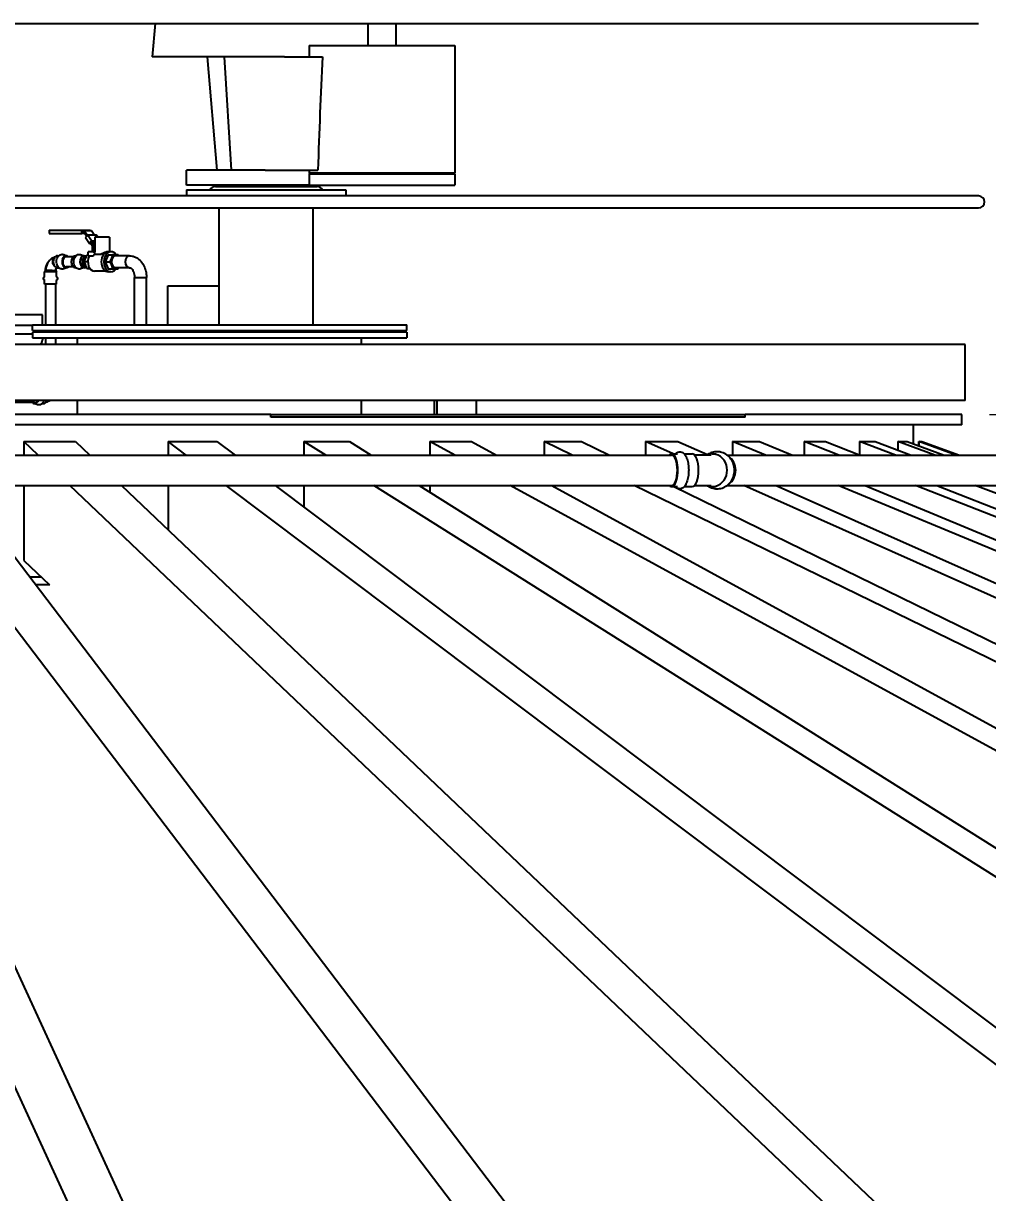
# Model space of a CAD drawing. Header units: millimetres. Extents: x 0 to 118900, y 0 to 84100.
# Drawn here: x 56109 to 57834, y 76934 to 79026 of the extents above; entities that cross this region are included whole.
import ezdxf

# ---------------------------------------------------------------- set-up
doc = ezdxf.new("R2010")
doc.units = ezdxf.units.MM
doc.header["$LTSCALE"] = 100
doc.layers.add('Dimension', color=7, linetype='Continuous', lineweight=18)
doc.layers.add('Visible', color=7, linetype='Continuous', lineweight=25)
doc.styles.add('Title', font='arial.ttf')
doc.dimstyles.new('Default - Method 2b', dxfattribs={"dimscale": 100, "dimtxt": 3, "dimasz": 2.5, "dimexe": 3, "dimexo": 0.5, "dimgap": 0.7, "dimtad": 0, "dimtoh": 1, "dimdec": 1, "dimrnd": 1e-08, "dimtxsty": 'Title', "dimcen": 0.09, "dimdle": 10, "dimclrd": 256, "dimclre": 256, "dimclrt": 7, "dimadec": 0, "dimazin": 2, "dimtfac": 0.833333, "dimtdec": 1, "dimtmove": 0, "dimatfit": 3, "dimfxl": 1, "dimtolj": 1, "dimlwd": -1, "dimlwe": -1, "dimarcsym": 0})

# ---------------------------------------------------------------- blocks, each defined once
blk = doc.blocks.new('*D27')
at = {"layer": 'Defpoints', "color": 0, "transparency": 16777216}
for p in [(57787.9, 78326.2), (69937.9, 78326.2), (67437.9, 52699.7)]:
    blk.add_point(p, dxfattribs=at)
at = {"layer": 'Dimension', "transparency": 16777216}
for p, q in [((57837.9, 78326.2), (70237.9, 78326.2)), ((69937.9, 78076.2), (69937.9, 66150)), ((69937.9, 52949.7), (69937.9, 64875.9)), ((67487.9, 52699.7), (70237.9, 52699.7))]:
    blk.add_line(p, q, dxfattribs=at)
for points in [[(69896.2, 78076.2), (69979.6, 78076.2), (69937.9, 78326.2)], [(69896.2, 52949.7), (69979.6, 52949.7), (69937.9, 52699.7)]]:
    blk.add_solid(points, dxfattribs=at)
at = {"layer": 'Dimension', "color": 7, "transparency": 16777216, "insert": (70091.1, 64945.9), "char_height": 300, "attachment_point": 7, "rotation": 90, "style": 'Title'}
blk.add_mtext('\\A1;25627', dxfattribs=at)

msp = doc.modelspace()

# ---------------------------------------------------------------- linework, layer by layer
at = {"layer": 'Visible'}
for p, q in [((52615.8, 79025.55), (57818.06, 79025.55)), ((56344.93, 79025.55), (56339.7, 78965.7)), ((56725.63, 79025.55), (56725.63, 78985.7)), ((56775.63, 79025.55), (56775.63, 78985.7)), ((56620.38, 78985.7), (56880.88, 78985.7)), ((56620.38, 78985.7), (56620.38, 78965.7)), ((56880.88, 78985.7), (56880.88, 78758.2)), ((56576.21, 78965.7), (56339.7, 78965.7)), ((56456.2, 78763.2), (56438.48, 78965.7)), ((56481.8, 78763.2), (56469.27, 78965.7)), ((56576.21, 78965.7), (56644.21, 78965.7)), ((56541.85, 78763.2), (56401.2, 78763.2)), ((56401.2, 78736.2), (56401.2, 78763.2)), ((56541.85, 78763.2), (56636.02, 78763.2)), ((56620.38, 78763.2), (56620.38, 78758.2)), ((56620.38, 78758.2), (56880.88, 78758.2)), ((56622.38, 78757.2), (56620.38, 78758.2)), ((56622.38, 78757.2), (56620.38, 78756.2)), ((56620.38, 78756.2), (56880.88, 78756.2)), ((56620.38, 78756.2), (56620.38, 78736.2)), ((56622.38, 78757.2), (56878.88, 78757.2)), ((56878.88, 78757.2), (56880.88, 78758.2)), ((56878.88, 78757.2), (56880.88, 78756.2)), ((56880.88, 78756.2), (56880.88, 78736.2)), ((56620.38, 78736.2), (56401.2, 78736.2)), ((56401.2, 78727.7), (56686.2, 78727.7)), ((56401.2, 78727.7), (56401.2, 78718.2)), ((56452.7, 78733.7), (56634.7, 78733.7)), ((56620.38, 78736.2), (56880.88, 78736.2)), ((56686.2, 78727.7), (56686.2, 78718.2)), ((57818.06, 78716.85), (52615.8, 78716.85)), ((52615.8, 78695.55), (57818.06, 78695.55)), ((56459.55, 78486.2), (56459.55, 78695.55)), ((56627.85, 78486.2), (56627.85, 78695.55)), ((56155.66, 78655.8), (56213.99, 78655.8)), ((56155.66, 78655.8), (56155.66, 78649.8)), ((56155.66, 78649.8), (56213.99, 78649.8)), ((56213.99, 78649.8), (56213.99, 78655.8)), ((56213.99, 78655.8), (56228.85, 78655.8)), ((56218.4, 78649.8), (56213.99, 78649.8)), ((56218.22, 78654.3), (56215.05, 78654.3)), ((56215.05, 78651.3), (56215.05, 78654.3)), ((56217.34, 78651.3), (56215.05, 78651.3)), ((56222.03, 78644.66), (56217.34, 78651.3)), ((56230.95, 78654.3), (56218.22, 78654.3)), ((56223.53, 78646.78), (56218.22, 78654.3)), ((56220.33, 78642.25), (56223.83, 78647.2)), ((56220.33, 78642.25), (56227.83, 78631.64)), ((56231.32, 78636.59), (56223.83, 78647.2)), ((56223.83, 78647.2), (56239.39, 78647.2)), ((56228.85, 78654.3), (56228.85, 78655.8)), ((56235.97, 78647.2), (56230.95, 78654.3)), ((56263.04, 78643.2), (56237.04, 78643.2)), ((56237.04, 78643.2), (56237.04, 78617.2)), ((56242.22, 78643.2), (56239.39, 78647.2)), ((56263.04, 78643.2), (56263.04, 78617.2)), ((56231.32, 78636.59), (56227.83, 78631.64)), ((56227.83, 78631.64), (56229.95, 78631.64)), ((56230.61, 78632.58), (56229.95, 78631.64)), ((56229.95, 78631.64), (56232.25, 78628.38)), ((56230.24, 78633.05), (56231.74, 78635.17)), ((56231.32, 78636.59), (56237.04, 78636.59)), ((56237.04, 78635.17), (56231.74, 78635.17)), ((56232.01, 78631.55), (56233.66, 78629.21)), ((56232.25, 78628.38), (56232.25, 78619.39)), ((56232.25, 78619.39), (56233.66, 78619.39)), ((56237.04, 78634.3), (56233.24, 78634.3)), ((56237.04, 78631.3), (56233.24, 78631.3)), ((56233.66, 78629.21), (56233.66, 78619.39)), ((56237.04, 78629.21), (56233.66, 78629.21)), ((56237.04, 78619.39), (56233.66, 78619.39)), ((56164.51, 78606.57), (56166.32, 78608.23)), ((56170.44, 78609.95), (56172.76, 78609.95)), ((56181.26, 78609.95), (56185.99, 78609.95)), ((56198.23, 78608.2), (56185.99, 78608.2)), ((56203.44, 78609.95), (56202.39, 78609.95)), ((56217.94, 78609.95), (56211.94, 78609.95)), ((56217.49, 78605.62), (56220.32, 78605.62)), ((56221.51, 78607.72), (56218.68, 78607.72)), ((56224.65, 78599.2), (56218.77, 78599.2)), ((56225.23, 78611.7), (56223.88, 78611.7)), ((56234.2, 78617.2), (56225.23, 78617.2)), ((56225.23, 78609.2), (56225.23, 78617.2)), ((56234.2, 78609.2), (56225.23, 78609.2)), ((56234.2, 78617.2), (56237.08, 78617.2)), ((56234.2, 78609.2), (56234.37, 78609.2)), ((56237.08, 78613), (56237.08, 78617.2)), ((56237.1, 78612.88), (56248.7, 78612.88)), ((56260.77, 78611.7), (56255.66, 78599.2)), ((56255.66, 78599.2), (56260.77, 78586.7)), ((56255.66, 78599.2), (56263.35, 78599.2)), ((56260.77, 78611.7), (56268.46, 78611.7)), ((56265.87, 78617.2), (56261.35, 78617.2)), ((56299.09, 78609.85), (56274.35, 78609.85)), ((56148.9, 78584.77), (56146.97, 78581.2)), ((56168.47, 78581.2), (56146.97, 78581.2)), ((56146.97, 78572.7), (56146.97, 78581.2)), ((56164.98, 78591.39), (56166.32, 78590.16)), ((56166.96, 78583.98), (56168.47, 78581.2)), ((56168.47, 78572.7), (56168.47, 78581.2)), ((56170.44, 78588.45), (56172.76, 78588.45)), ((56181.26, 78588.45), (56185.99, 78588.45)), ((56198.23, 78590.2), (56185.99, 78590.2)), ((56203.44, 78588.45), (56202.39, 78588.45)), ((56217.94, 78588.45), (56211.94, 78588.45)), ((56219.28, 78596.14), (56216.45, 78596.14)), ((56217.14, 78593.63), (56219.97, 78593.63)), ((56223.3, 78587.62), (56222.43, 78587.62)), ((56228.53, 78586.7), (56223.88, 78586.7)), ((56257.16, 78582.2), (56236.68, 78582.2)), ((56260.77, 78586.7), (56268.46, 78586.7)), ((56265.87, 78581.2), (56261.35, 78581.2)), ((56299.09, 78588.55), (56274.35, 78588.55)), ((56146.97, 78559.2), (56146.97, 78565.9)), ((56168.47, 78559.2), (56146.97, 78559.2)), ((56148.72, 78559.2), (56148.72, 78486.2)), ((56166.72, 78559.2), (56166.72, 78486.2)), ((56168.47, 78559.2), (56168.47, 78565.9)), ((56308.24, 78571.2), (56329.54, 78571.2)), ((56308.24, 78486.2), (56308.24, 78571.2)), ((56308.24, 78571.2), (56329.54, 78571.2)), ((56329.54, 78486.2), (56329.54, 78571.2)), ((56367.79, 78556.2), (56459.55, 78556.2)), ((56367.79, 78486.2), (56367.79, 78556.2)), ((56143.32, 78504.2), (55858.32, 78504.2)), ((56143.32, 78486.2), (56143.32, 78504.2)), ((56125.28, 78485.2), (55858.32, 78485.2)), ((56125.28, 78486.2), (56795.28, 78486.2)), ((56125.28, 78476.2), (56125.28, 78486.2)), ((56125.28, 78476.2), (56795.28, 78476.2)), ((56795.28, 78473.2), (56125.28, 78473.2)), ((56125.28, 78473.2), (56125.28, 78463.2)), ((56148.72, 78476.2), (56148.72, 78473.2)), ((56166.72, 78476.2), (56166.72, 78473.2)), ((56167.78, 78476.2), (56167.78, 78473.2)), ((56752.78, 78476.2), (56752.78, 78473.2)), ((56795.28, 78476.2), (56795.28, 78486.2)), ((56795.28, 78473.2), (56795.28, 78463.2)), ((55858.32, 78470.2), (56125.28, 78470.2)), ((56125.28, 78463.2), (56795.28, 78463.2)), ((56143.32, 78463.2), (56143.32, 78459.2)), ((56148.72, 78463.2), (56148.72, 78451.2)), ((56166.72, 78463.2), (56166.72, 78451.2)), ((56206.28, 78451.2), (56206.28, 78463.2)), ((56714.28, 78451.2), (56714.28, 78463.2)), ((57793.91, 78451.2), (52650.13, 78451.2)), ((57793.91, 78351.2), (57793.91, 78451.2)), ((57793.91, 78351.2), (52635.01, 78351.2)), ((56129.43, 78347.2), (55942.6, 78347.2)), ((56150.92, 78348.81), (56149.1, 78347.16)), ((56206.28, 78326.2), (56206.28, 78351.2)), ((56714.28, 78326.2), (56714.28, 78351.2)), ((56844.8, 78326.2), (56844.8, 78351.2)), ((56849.04, 78351.2), (56849.04, 78326.2)), ((56919.78, 78326.2), (56919.78, 78351.2)), ((56551.77, 78326.2), (52959.58, 78326.2)), ((56129.43, 78345.45), (56134.16, 78345.45)), ((56142.66, 78345.45), (56144.99, 78345.45)), ((56551.77, 78326.2), (57400.58, 78326.2)), ((56551.77, 78321.2), (56551.77, 78326.2)), ((56551.77, 78321.2), (56551.77, 78326.2)), ((57400.58, 78321.2), (57400.58, 78326.2)), ((57400.58, 78321.2), (57400.58, 78326.2)), ((57787.91, 78326.2), (57400.58, 78326.2)), ((57787.91, 78307.2), (57787.91, 78326.2)), ((57787.91, 78307.2), (52968.04, 78307.2)), ((57400.58, 78321.2), (56551.77, 78321.2)), ((57400.58, 78321.2), (56551.77, 78321.2)), ((57701.91, 78273.42), (57701.91, 78307.2)), ((56110.02, 78277.61), (56202.4, 78277.61)), ((56135.69, 78253.2), (56110.02, 78277.61)), ((56110.02, 78277.61), (56110.02, 78253.2)), ((56202.4, 78277.61), (56228.08, 78253.2)), ((56368.06, 78277.61), (56455.58, 78277.61)), ((56400.52, 78253.2), (56368.06, 78277.61)), ((56368.06, 78277.61), (56368.06, 78253.2)), ((56455.58, 78277.61), (56488.04, 78253.2)), ((56611.27, 78277.61), (56692.82, 78277.61)), ((56650.09, 78253.2), (56611.27, 78277.61)), ((56611.27, 78277.61), (56611.27, 78253.2)), ((56692.82, 78277.61), (56731.65, 78253.2)), ((56836.58, 78277.61), (56911.14, 78277.61)), ((56881.28, 78253.2), (56836.58, 78277.61)), ((56836.58, 78277.61), (56836.58, 78253.2)), ((56911.14, 78277.61), (56955.84, 78253.2)), ((57041.15, 78277.61), (57107.78, 78277.61)), ((57091.17, 78253.2), (57041.15, 78277.61)), ((57041.15, 78277.61), (57041.15, 78253.2)), ((57107.78, 78277.61), (57157.8, 78253.2)), ((57222.42, 78277.61), (57280.28, 78277.61)), ((57271.98, 78255.5), (57222.42, 78277.61)), ((57222.42, 78277.61), (57222.42, 78253.2)), ((57280.28, 78277.61), (57332.99, 78254.09)), ((57378.1, 78277.61), (57426.47, 78277.61)), ((57436.82, 78253.2), (57378.1, 78277.61)), ((57378.1, 78277.61), (57378.1, 78253.2)), ((57426.47, 78277.61), (57485.18, 78253.2)), ((57506.24, 78277.61), (57544.5, 78277.61)), ((57568.22, 78253.2), (57506.24, 78277.61)), ((57506.24, 78277.61), (57506.24, 78253.2)), ((57544.5, 78277.61), (57606.48, 78253.2)), ((57605.22, 78277.61), (57632.9, 78277.61)), ((57669.69, 78253.2), (57605.22, 78277.61)), ((57605.22, 78277.61), (57605.22, 78253.69)), ((57632.9, 78277.61), (57697.37, 78253.2)), ((57673.81, 78277.61), (57690.56, 78277.61)), ((57739.95, 78253.2), (57673.81, 78277.61)), ((57673.81, 78277.61), (57673.81, 78262.12)), ((57690.56, 78277.61), (57756.7, 78253.2)), ((57711.12, 78270.02), (57711.12, 78277.61)), ((57711.14, 78277.61), (57711.12, 78277.61)), ((57711.14, 78277.61), (57716.74, 78277.61)), ((57778.12, 78253.2), (57711.14, 78277.61)), ((57711.14, 78277.61), (57711.14, 78270.02)), ((57716.74, 78277.61), (57783.72, 78253.2)), ((55254.16, 78253.2), (57269.04, 78253.2)), ((57269.04, 78255.5), (57279.48, 78255.5)), ((57291.72, 78255.5), (57305.99, 78255.5)), ((57312.14, 78252.33), (57308.76, 78254.59)), ((57339.69, 78253.2), (57310.85, 78253.2)), ((57341.27, 78255.5), (57348.58, 78255.5)), ((57368.48, 78253.2), (57875.2, 78253.2)), ((55254.16, 78199.2), (57269.04, 78199.2)), ((57140.87, 74849.01), (55598.62, 78199.2)), ((55697.21, 78199.2), (57239.46, 74849.01)), ((58448.59, 74849.01), (55900.03, 78199.2)), ((55996.12, 78199.2), (58544.68, 74849.01)), ((56110.02, 78199.2), (56110.02, 78064.78)), ((59715.3, 74849.01), (56192.48, 78199.2)), ((56284.86, 78199.2), (59807.69, 74849.01)), ((56368.06, 78199.2), (56368.06, 78120.07)), ((60925.08, 74849.01), (56472.29, 78199.2)), ((56559.81, 78199.2), (61012.6, 74849.01)), ((56611.27, 78199.2), (56611.27, 78160.48)), ((62062.71, 74849.01), (56735.95, 78199.2)), ((56817.51, 78199.2), (62144.27, 74849.01)), ((56836.58, 78199.2), (56836.58, 78187.2)), ((63113.89, 74849.01), (56980.15, 78199.2)), ((57054.71, 78199.2), (63188.45, 74849.01)), ((64065.39, 74849.01), (57201.8, 78199.2)), ((57269.04, 78196.9), (57279.48, 78196.9)), ((57273.15, 78196.9), (64132.02, 74849.01)), ((57291.72, 78196.9), (57305.99, 78196.9)), ((57312.14, 78200.06), (57308.76, 78197.8)), ((57310.85, 78199.2), (57339.69, 78199.2)), ((57341.27, 78196.9), (57348.58, 78196.9)), ((57368.48, 78199.2), (57875.2, 78199.2)), ((64905.26, 74849.01), (57398.14, 78199.2)), ((57456, 78199.2), (64963.12, 74849.01)), ((65622.92, 74849.01), (57566.67, 78199.2)), ((57615.04, 78199.2), (65671.29, 74849.01)), ((66209.35, 74849.01), (57705.29, 78199.2)), ((57743.56, 78199.2), (66247.62, 74849.01)), ((59894.02, 77410.69), (57812.26, 78199.2)), ((56110.02, 78064.78), (56155.84, 78021.2)), ((56141.12, 78035.2), (56120.88, 78035.2)), ((56156.37, 78021.2), (56131.53, 78021.2))]:
    msp.add_line(p, q, dxfattribs=at)
for centre, radius, start, end in [((56452.7, 78722.7), 11, 90, 152.96431), ((56634.7, 78722.7), 11, 27.03569, 90), ((56413.2, 78718.2), 12, 180, 186.45945), ((56674.2, 78718.2), 12, 353.54055, 0), ((57818.06, 78706.2), 10.65, 270, 90), ((56147.78, 78569.3), 3.31, 107.34635, 252.65365), ((56146.72, 78572.7), 0.25, 287.34635, 0), ((56146.72, 78565.9), 0.25, 0, 72.65365), ((56168.72, 78572.7), 0.25, 180, 252.65365), ((56168.72, 78565.9), 0.25, 107.34635, 180), ((56167.66, 78569.3), 3.31, 287.34635, 72.65365), ((56134.32, 78459.2), 9, 297.26604, 0)]:
    msp.add_arc(centre, radius, start, end, dxfattribs=at)
for centre, major_axis, ratio, start_param, end_param in [((56233.24, 78637.3), (0, -6), 0.7068743, 5.4977871, 6.2831853), ((56233.24, 78637.3), (0, -3), 0.7068743, 5.4977871, 6.2831853), ((56265.87, 78599.2), (0, -18), 0.7073392, 2.3384438, 7.0863341), ((56170.44, 78599.2), (0, 10.75), 0.7073392, 0, 3.1415927), ((56185.99, 78599.2), (0, 10.75), 0.7073392, 5.7045492, 10.0034141), ((56185.99, 78599.2), (0, -9), 0.7073392, 3.1415927, 6.2831853), ((56202.39, 78599.2), (0, -10.75), 0.7073392, 3.1415927, 6.2831853), ((56217.94, 78599.2), (0, -10.75), 0.7073392, 2.7691755, 6.6381024), ((56220.56, 78599.2), (0, -9), 0.7073392, 3.4160613, 6.0843509), ((56224.66, 78599.2), (0, 12), 0.7073392, 0.780922, 1.0058439), ((56227.49, 78599.2), (0, -12), 0.7073392, 3.9225147, 4.1474365), ((56236.68, 78599.2), (0, -17), 0.7073392, 4.0835141, 6.2831853), ((56244.1, 78599.2), (0, 17), 0.7073392, 0.6231907, 0.9419214), ((56252.8, 78612.55), (-15.76, 1.15), 0.4170212, 0.1053073, 0.1231741), ((56261.35, 78599.2), (0, -18), 0.7073392, 3.1415927, 6.2831853), ((56274.35, 78599.2), (0, 12.5), 0.7073392, 1.0471976, 2.0943951), ((56274.35, 78599.2), (0, 12.5), 0.7073392, 0, 1.0471976), ((56274.35, 78599.2), (0, -10.65), 0.7073392, 3.1415927, 6.2831853), ((56274.35, 78599.2), (0, 12.5), 0.7073392, 5.7321826, 6.2831853), ((56299.09, 78599.2), (0, 10.65), 0.7073392, 0, 3.1415927), ((56299.09, 78599.2), (0, -10.65), 0.7073392, 3.1415927, 6.2831853), ((56224.66, 78599.2), (0, 12), 0.7073392, 1.8281196, 2.0530414), ((56227.49, 78599.2), (0, -12), 0.7073392, 4.9697122, 5.1946341), ((56224.66, 78599.2), (0, -12), 0.7073392, 6.0169098, 6.1446987), ((56274.35, 78599.2), (0, -12.5), 0.7073392, 5.2359878, 6.2831853), ((56274.35, 78599.2), (0, -12.5), 0.7073392, 0, 0.5510027), ((56129.43, 78356.2), (0, -10.75), 0.7068743, 5.7045492, 7.3702157), ((56129.43, 78356.2), (0, -9), 0.7068743, 0, 0.9817654), ((56144.99, 78356.2), (0, -10.75), 0.7068743, 0, 1.0870304), ((57269.04, 78226.2), (0, 29.3), 0.3826834, 2.7427259, 6.6820521), ((57269.04, 78226.2), (0, 27), 0.3826834, 3.1415927, 6.2831853), ((57305.99, 78226.2), (0, 29.3), 0.3826834, 3.1415927, 6.2831853), ((57341.27, 78226.2), (0, 29.3), 0.9238795, 2.7427259, 6.6820521), ((57356.58, 78226.2), (0, -29.3), 0.9238795, 0.5702566, 2.571336)]:
    msp.add_ellipse(centre, major_axis=major_axis, ratio=ratio, start_param=start_param, end_param=end_param, dxfattribs=at)
for points, knots in [([(56644.21, 78965.7), (56642.71, 78932.03), (56641.28, 78898.39), (56638.54, 78830.87), (56637.25, 78797.05), (56636.02, 78763.2)], [0, 0, 0, 0, 10.1293511, 10.1293511, 20.3139178, 20.3139178, 20.3139178, 20.3139178]), ([(56148.9, 78584.77), (56149.12, 78586.84), (56149.53, 78588.89), (56150.73, 78592.86), (56151.52, 78594.78), (56153.51, 78598.4), (56154.71, 78600.09), (56157.52, 78603.14), (56159.15, 78604.49), (56162.39, 78606.4), (56163.93, 78607.07), (56165.54, 78607.52)], [3.2884939, 3.2884939, 3.2884939, 3.2884939, 3.5457234, 3.5457234, 3.8029529, 3.8029529, 4.0601825, 4.0601825, 4.317412, 4.317412, 4.5168423, 4.5168423, 4.5168423, 4.5168423]), ([(56165.54, 78607.52), (56165.08, 78607.39), (56164.62, 78607.24), (56162.07, 78606.31), (56160.14, 78605.18), (56156.52, 78602.24), (56154.89, 78600.37), (56152.18, 78596.21), (56151.11, 78593.91), (56149.62, 78589.33), (56149.14, 78587.06), (56148.9, 78584.77)], [0.1955466, 0.1955466, 0.1955466, 0.1955466, 0.2529157, 0.2529157, 0.5203535, 0.5203535, 0.8253728, 0.8253728, 1.1395321, 1.1395321, 1.4238951, 1.4238951, 1.4238951, 1.4238951]), ([(56164.98, 78591.39), (56164.44, 78591.88), (56163.95, 78592.47), (56162.97, 78594.02), (56162.53, 78595.03), (56161.94, 78597.17), (56161.79, 78598.28), (56161.78, 78600.52), (56161.93, 78601.62), (56162.51, 78603.67), (56162.94, 78604.61), (56163.8, 78605.85), (56164.14, 78606.24), (56164.51, 78606.57)], [-2.3097801, -2.3097801, -2.3097801, -2.3097801, -2.048021, -2.048021, -1.7075808, -1.7075808, -1.3724739, -1.3724739, -1.0355417, -1.0355417, -0.6944712, -0.6944712, -0.5034433, -0.5034433, -0.5034433, -0.5034433]), ([(56184.95, 78588.45), (56184.8, 78588.31), (56184.64, 78588.17), (56183.55, 78587.28), (56182.48, 78586.68), (56180.31, 78586.01), (56179.23, 78585.89), (56177.13, 78586.06), (56176.13, 78586.34), (56174.2, 78587.26), (56173.3, 78587.91), (56171.62, 78589.56), (56170.88, 78590.58), (56169.65, 78592.91), (56169.19, 78594.23), (56168.59, 78596.99), (56168.47, 78598.44), (56168.58, 78601.31), (56168.82, 78602.74), (56169.64, 78605.45), (56170.23, 78606.73), (56171.74, 78608.97), (56172.64, 78609.95), (56174.65, 78611.41), (56175.74, 78611.93), (56177.91, 78612.46), (56178.98, 78612.51), (56181.05, 78612.22), (56182.05, 78611.88), (56183.68, 78610.99), (56184.35, 78610.5), (56184.95, 78609.95)], [0.9917348, 0.9917348, 0.9917348, 0.9917348, 1.0452272, 1.0452272, 1.355929, 1.355929, 1.629786, 1.629786, 1.8945079, 1.8945079, 2.179676, 2.179676, 2.5003693, 2.5003693, 2.845589, 2.845589, 3.1970103, 3.1970103, 3.5487731, 3.5487731, 3.8994286, 3.8994286, 4.2385075, 4.2385075, 4.5426085, 4.5426085, 4.8128465, 4.8128465, 5.0790335, 5.0790335, 5.2914505, 5.2914505, 5.2914505, 5.2914505]), ([(56215.63, 78588.45), (56215.4, 78588.23), (56215.16, 78588.03), (56213.96, 78587.11), (56212.89, 78586.56), (56210.71, 78585.96), (56209.64, 78585.88), (56207.55, 78586.12), (56206.55, 78586.43), (56204.64, 78587.41), (56203.75, 78588.09), (56202.11, 78589.8), (56201.39, 78590.86), (56200.2, 78593.24), (56199.77, 78594.57), (56199.23, 78597.36), (56199.14, 78598.81), (56199.31, 78601.68), (56199.58, 78603.1), (56200.32, 78605.36), (56200.71, 78606.24), (56201.18, 78607.06)], [3.455914, 3.455914, 3.455914, 3.455914, 3.5372986, 3.5372986, 3.8444613, 3.8444613, 4.1162736, 4.1162736, 4.3816913, 4.3816913, 4.6696036, 4.6696036, 4.9931424, 4.9931424, 5.3394482, 5.3394482, 5.6909758, 5.6909758, 6.0427329, 6.0427329, 6.2831853, 6.2831853, 6.2831853, 6.2831853]), ([(56201.18, 78607.06), (56201.85, 78608.24), (56202.69, 78609.3), (56204.61, 78610.97), (56205.67, 78611.6), (56207.84, 78612.34), (56208.92, 78612.49), (56211.03, 78612.37), (56212.04, 78612.12), (56213.95, 78611.27), (56214.85, 78610.67), (56215.63, 78609.95)], [0, 0, 0, 0, 0.3436227, 0.3436227, 0.6573296, 0.6573296, 0.9331264, 0.9331264, 1.1974239, 1.1974239, 1.4724445, 1.4724445, 1.4724445, 1.4724445]), ([(56256.53, 78615.86), (56256, 78615.74), (56255.46, 78615.59), (56253.29, 78614.92), (56251.59, 78614.2), (56249.59, 78613.3), (56249.15, 78613.09), (56248.7, 78612.88)], [-1.74509898, -1.74509898, -1.74509898, -1.74509898, -1.56631915, -1.56631915, -1.0524854, -1.0524854, -0.90819071, -0.90819071, -0.90819071, -0.90819071]), ([(56299.09, 78609.85), (56302.12, 78609.85), (56305.13, 78609.28), (56310.9, 78607.1), (56313.63, 78605.46), (56318.74, 78601.17), (56321.04, 78598.44), (56324.84, 78592.37), (56326.33, 78589.03), (56328.5, 78582.01), (56329.16, 78578.34), (56329.5, 78573.49), (56329.54, 78572.34), (56329.54, 78571.2)], [3.1415927, 3.1415927, 3.1415927, 3.1415927, 3.4017528, 3.4017528, 3.6766074, 3.6766074, 3.9871313, 3.9871313, 4.3012906, 4.3012906, 4.6154499, 4.6154499, 4.712389, 4.712389, 4.712389, 4.712389]), ([(56148.9, 78584.77), (56148.9, 78584.74), (56149.01, 78584.7), (56149.54, 78584.61), (56150.08, 78584.55), (56151.56, 78584.41), (56152.48, 78584.34), (56154.58, 78584.19), (56155.74, 78584.11), (56158.04, 78583.97), (56159.16, 78583.91), (56161.28, 78583.81), (56162.26, 78583.78), (56163.56, 78583.75), (56163.95, 78583.75), (56164.67, 78583.75), (56165, 78583.75), (56165.86, 78583.77), (56166.29, 78583.8), (56166.82, 78583.88), (56166.95, 78583.92), (56166.96, 78583.97)], [-4.9884072, -4.9884072, -4.9884072, -4.9884072, -4.7434859, -4.7434859, -4.3836098, -4.3836098, -4.02207, -4.02207, -3.6590417, -3.6590417, -3.3247612, -3.3247612, -3.0032867, -3.0032867, -2.8499412, -2.8499412, -2.6986075, -2.6986075, -2.4076982, -2.4076982, -2.1491161, -2.1491161, -2.1491161, -2.1491161]), ([(56166.96, 78583.97), (56167.09, 78584.74), (56167.28, 78585.47), (56167.74, 78586.81), (56168.01, 78587.4), (56168.45, 78588.21), (56168.62, 78588.47), (56168.78, 78588.71)], [3.38443235, 3.38443235, 3.38443235, 3.38443235, 3.59394276, 3.59394276, 3.80345318, 3.80345318, 3.92313158, 3.92313158, 3.92313158, 3.92313158]), ([(56168.78, 78588.71), (56168.66, 78588.54), (56168.55, 78588.36), (56168.11, 78587.63), (56167.8, 78586.97), (56167.3, 78585.55), (56167.1, 78584.78), (56166.96, 78583.97)], [0.7892574, 0.7892574, 0.7892574, 0.7892574, 0.87405319, 0.87405319, 1.10805496, 1.10805496, 1.32795663, 1.32795663, 1.32795663, 1.32795663]), ([(56299.09, 78588.55), (56299.59, 78588.55), (56300.1, 78588.45), (56301.42, 78587.84), (56302.23, 78587.3), (56303.84, 78585.66), (56304.61, 78584.64), (56305.98, 78582.18), (56306.59, 78580.78), (56307.55, 78577.66), (56307.9, 78575.95), (56308.18, 78573.2), (56308.24, 78572.2), (56308.24, 78571.2)], [3.1415927, 3.1415927, 3.1415927, 3.1415927, 3.4557519, 3.4557519, 3.7699112, 3.7699112, 4.0421931, 4.0421931, 4.30251, 4.30251, 4.5655747, 4.5655747, 4.712389, 4.712389, 4.712389, 4.712389]), ([(56146.16, 78351.2), (56145.84, 78350.18), (56145.42, 78349.21), (56144.23, 78347.13), (56143.39, 78346.07), (56141.47, 78344.41), (56140.41, 78343.78), (56138.24, 78343.05), (56137.15, 78342.9), (56135.05, 78343.02), (56134.04, 78343.28), (56132.14, 78344.13), (56131.25, 78344.73), (56130.48, 78345.45)], [1.9865132, 1.9865132, 1.9865132, 1.9865132, 2.250908, 2.250908, 2.5944627, 2.5944627, 2.9078648, 2.9078648, 3.1833574, 3.1833574, 3.4475745, 3.4475745, 3.7205608, 3.7205608, 3.7205608, 3.7205608]), ([(56149.88, 78347.87), (56151.5, 78348.32), (56153.04, 78348.99), (56155.16, 78350.24), (56155.84, 78350.7), (56156.49, 78351.2)], [3.33699859, 3.33699859, 3.33699859, 3.33699859, 3.53657235, 3.53657235, 3.63618298, 3.63618298, 3.63618298, 3.63618298]), ([(56156.49, 78351.2), (56155.32, 78350.3), (56154.04, 78349.52), (56151.78, 78348.49), (56150.85, 78348.14), (56149.88, 78347.87)], [2.64700233, 2.64700233, 2.64700233, 2.64700233, 2.82743339, 2.82743339, 2.94618672, 2.94618672, 2.94618672, 2.94618672]), ([(56152.63, 78351.2), (56152.43, 78350.76), (56152.2, 78350.36), (56151.63, 78349.54), (56151.29, 78349.15), (56150.92, 78348.81)], [-0.8546731, -0.8546731, -0.8546731, -0.8546731, -0.69447124, -0.69447124, -0.50269524, -0.50269524, -0.50269524, -0.50269524]), ([(57276.1, 78255.5), (57277.24, 78256.77), (57278.57, 78257.87), (57281.67, 78259.25), (57283.41, 78259.54), (57286.51, 78259.13), (57287.85, 78258.59), (57290.54, 78256.87), (57291.78, 78255.57), (57294.38, 78251.94), (57295.58, 78249.36), (57297.52, 78243.54), (57298.25, 78240.32), (57299.21, 78233.64), (57299.46, 78230.2), (57299.51, 78223.35), (57299.32, 78219.93), (57298.49, 78213.38), (57297.86, 78210.25), (57296.14, 78204.44), (57295.04, 78201.8), (57292.22, 78197.19), (57290.46, 78195.19), (57286.51, 78193.24), (57284.73, 78192.86), (57281.57, 78193.19), (57280.21, 78193.69), (57277.92, 78195.08), (57276.96, 78195.93), (57276.1, 78196.9)], [1.1635515, 1.1635515, 1.1635515, 1.1635515, 1.4022788, 1.4022788, 1.6212338, 1.6212338, 1.8101251, 1.8101251, 2.0613324, 2.0613324, 2.4245383, 2.4245383, 2.7821512, 2.7821512, 3.1232681, 3.1232681, 3.4600843, 3.4600843, 3.8002196, 3.8002196, 4.1540317, 4.1540317, 4.5254112, 4.5254112, 4.7518779, 4.7518779, 4.939621, 4.939621, 5.1196338, 5.1196338, 5.1196338, 5.1196338]), ([(57350.42, 78259.4), (57347.14, 78259.4), (57343.86, 78258.84), (57338.43, 78256.93), (57336.2, 78255.83), (57334.13, 78254.46)], [0, 0, 0, 0, 0.31301091, 0.31301091, 0.54720529, 0.54720529, 0.54720529, 0.54720529]), ([(57334.13, 78197.93), (57336.7, 78196.24), (57339.51, 78194.94), (57345.61, 78193.21), (57348.93, 78192.85), (57355.48, 78193.25), (57358.72, 78194.02), (57364.82, 78196.58), (57367.68, 78198.39), (57372.75, 78202.87), (57374.94, 78205.56), (57378.46, 78211.55), (57379.77, 78214.85), (57381.35, 78221.76), (57381.61, 78225.35), (57381.07, 78232.46), (57380.26, 78235.97), (57377.63, 78242.54), (57375.82, 78245.59), (57371.39, 78250.92), (57368.78, 78253.2), (57363.02, 78256.74), (57359.89, 78258.01), (57354.59, 78259.17), (57352.5, 78259.4), (57350.42, 78259.4)], [2.5943874, 2.5943874, 2.5943874, 2.5943874, 2.8845648, 2.8845648, 3.1987269, 3.1987269, 3.5117971, 3.5117971, 3.8270869, 3.8270869, 4.14645, 4.14645, 4.4695959, 4.4695959, 4.794987, 4.794987, 5.120821, 5.120821, 5.445287, 5.445287, 5.7666044, 5.7666044, 6.0836986, 6.0836986, 6.2831853, 6.2831853, 6.2831853, 6.2831853])]:
    msp.add_open_spline(points, degree=3, knots=knots, dxfattribs=at)
for points, weights in [([(56216.45, 78596.14), (56216.02, 78598.61), (56216.26, 78600.88)], [1, 1.02247471629, 1]), ([(56216.26, 78600.88), (56216.51, 78603.15), (56217.49, 78605.62)], [1, 1.02247471629, 1]), ([(56218.68, 78607.72), (56219.63, 78608.62), (56221.14, 78609.45)], [1, 1.02247471629, 1]), ([(56218.77, 78599.2), (56219.35, 78602.55), (56220.54, 78605.45)], [1.76420471066, 1.90066641994, 1.90066641994]), ([(56220.54, 78592.95), (56219.35, 78595.85), (56218.77, 78599.2)], [1.90066641994, 1.90066641994, 1.76420471066]), ([(56220.32, 78605.62), (56220.36, 78605.36), (56220.4, 78605.11)], [1, 1.0023001921, 1.00412955435]), ([(56220.54, 78605.45), (56221.72, 78608.35), (56223.88, 78611.7)], [1.90066641994, 1.90066641994, 1.76420471066]), ([(56221.14, 78609.45), (56221.98, 78609.91), (56223.06, 78610.39)], [1, 1.0123973239, 1.01111762177]), ([(56221.59, 78607.75), (56221.55, 78607.73), (56221.51, 78607.72)], [1.00073536471, 1.00037390283, 1]), ([(56266.7, 78605.45), (56265.51, 78602.55), (56263.35, 78599.2)], [1.90066641994, 1.90066641994, 1.76420471066]), ([(56263.35, 78599.2), (56265.51, 78595.85), (56266.7, 78592.95)], [1.76420471066, 1.90066641994, 1.90066641994]), ([(56268.46, 78611.7), (56267.88, 78608.35), (56266.7, 78605.45)], [1.76420471066, 1.90066641994, 1.90066641994]), ([(56274.35, 78611.7), (56271.98, 78611.7), (56268.46, 78611.7)], [1.90066641994, 1.90066641994, 1.76420471066]), ([(56278.67, 78611.7), (56276.72, 78611.7), (56274.35, 78611.7)], [1.76420471066, 1.90066641994, 1.90066641994]), ([(56279.81, 78609.85), (56279.28, 78610.74), (56278.67, 78611.7)], [1.82805008104, 1.80112070317, 1.76420471066]), ([(56219.08, 78590.62), (56217.81, 78592.06), (56217.14, 78593.63)], [1, 1.02247471629, 1]), ([(56222.43, 78587.62), (56220.34, 78589.19), (56219.08, 78590.62)], [1, 1.02247471629, 1]), ([(56219.38, 78596.4), (56219.33, 78596.27), (56219.28, 78596.14)], [1.00219706278, 1.00115821945, 1]), ([(56219.97, 78593.63), (56220.19, 78593.47), (56220.39, 78593.31)], [1, 1.00230291125, 1.00413387882]), ([(56223.88, 78586.7), (56221.72, 78590.05), (56220.54, 78592.95)], [1.76420471066, 1.90066641994, 1.90066641994]), ([(56266.7, 78592.95), (56267.88, 78590.05), (56268.46, 78586.7)], [1.90066641994, 1.90066641994, 1.76420471066]), ([(56268.46, 78586.7), (56271.98, 78586.7), (56274.35, 78586.7)], [1.76420471066, 1.90066641994, 1.90066641994]), ([(56274.35, 78586.7), (56276.72, 78586.7), (56278.67, 78586.7)], [1.90066641994, 1.90066641994, 1.76420471066]), ([(56278.67, 78586.7), (56279.28, 78587.65), (56279.81, 78588.55)], [1.76420471066, 1.80112070317, 1.82805008104])]:
    msp.add_rational_spline(points, weights, degree=2, dxfattribs=at)

# ---------------------------------------------------------------- dimensions: what is measured, and where the dimension line sits
at = {"layer": 'Dimension'}
dim = msp.add_linear_dim(base=(69937.91, 78326.2), p1=(67437.91, 52699.68), p2=(57787.91, 78326.2), angle=90, dimstyle='Default - Method 2b', override={"dimgap": 0.7, "dimtoh": 0, "dimdec": 0, "dimtol": 0, "dimlim": 0, "dimtp": 0, "dimtm": 0, "dimtdec": 0, "dimtofl": 0, "dimatfit": 1}, dxfattribs=at)
dim.commit()
dim.dimension.update_dxf_attribs({"geometry": '*D27', "text_midpoint": (69937.91, 65512.94), "dimtype": 160})

doc.saveas('drawing.dxf')
